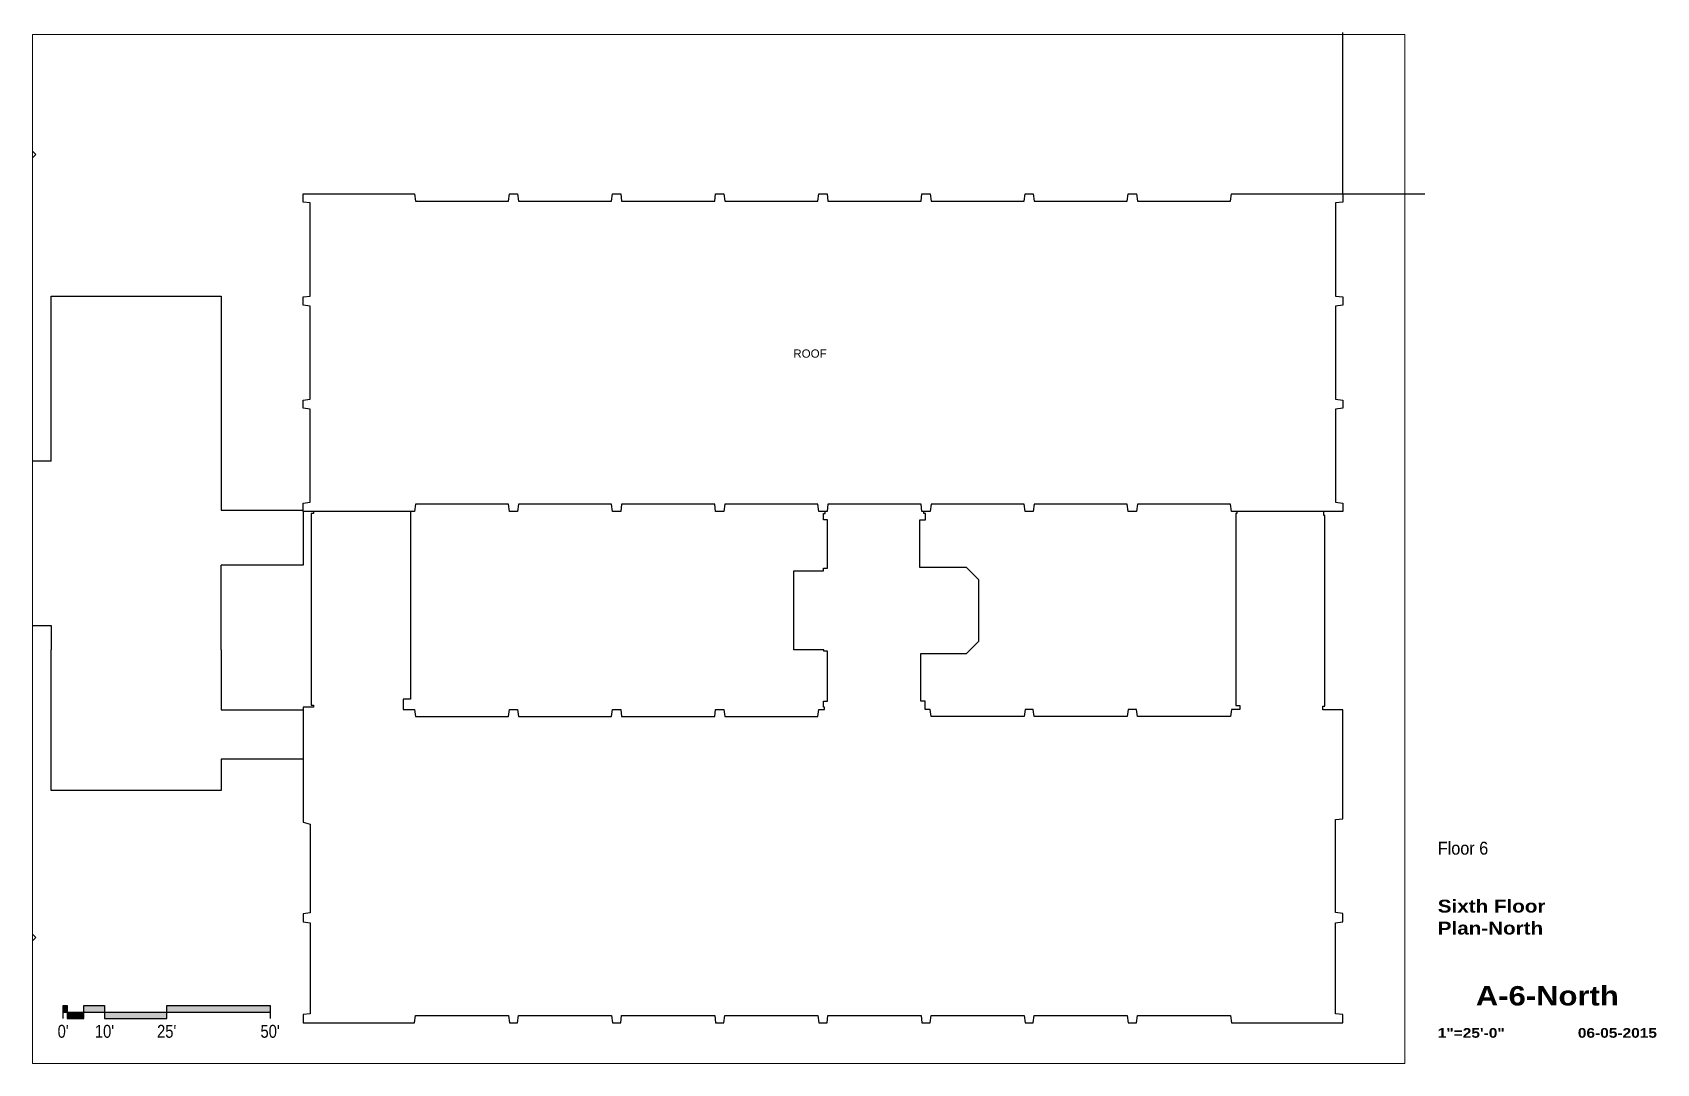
# Paper-space layout '11x17n new' of a CAD drawing. Header units: inches. Extents: x 0.8 to 16.5, y 0.5 to 10.5.
# The model-space entities are those that its viewports show. They can reach past a viewport. Long polylines and large blocks are cut down to what shows.
import ezdxf
from ezdxf.enums import TextEntityAlignment as Align

# ---------------------------------------------------------------- set-up
doc = ezdxf.new("R2010")
doc.units = ezdxf.units.IN
doc.header["$LTSCALE"] = 96
doc.header["$MEASUREMENT"] = 0
doc.layers.get('0').update_dxf_attribs({"linetype": 'CONTINUOUS'})
doc.layers.get('DEFPOINTS').update_dxf_attribs({"color": 31, "linetype": 'CONTINUOUS'})
for name, color, linetype in [('A-ANNO-TEXT', 4, 'CONTINUOUS'), ('A-COLS', 5, 'CONTINUOUS'), ('A-GLAZ', 2, 'CONTINUOUS'), ('A-GLAZ-SILL', 1, 'CONTINUOUS'), ('A-ROOF-LEVL-FINE', 1, 'CONTINUOUS'), ('A-ROOF-LEVL-THICK', 5, 'CONTINUOUS'), ('A-WALL-FULL', 6, 'CONTINUOUS'), ('T-TTLBLK-5', 5, 'CONTINUOUS')]:
    doc.layers.add(name, color=color, linetype=linetype)
doc.styles.add('ARIAL', font='arial.ttf')
doc.styles.add('Arial90', font='arial.ttf', dxfattribs={"width": 0.9})
doc.styles.add('ArialBlack', font='')
doc.styles.add('ArialN', font='ARIALN.TTF')
doc.styles.get('ArialBlack').set_extended_font_data('Arial Black')

# ---------------------------------------------------------------- blocks, each defined once
blk = doc.blocks.new('relative_scale_25')
for points in [[(1.047, 0.937), (1.047, 1.062), (1.087, 1.062), (1.087, 0.937), (1.248, 0.937), (1.248, 1.062), (1.448, 1.062), (1.448, 0.937), (2.051, 0.937), (2.051, 1.062), (3.054, 1.062), (3.054, 0.937)], [(1.047, 0.999), (3.054, 0.999)]]:
    blk.add_lwpolyline(points)
for points in [[(1.047, 0.999), (1.047, 1.062), (1.087, 0.999), (1.087, 1.062)], [(1.087, 0.937), (1.087, 0.999), (1.248, 0.937), (1.248, 0.999)], [(1.248, 0.999), (1.248, 1.062), (1.448, 0.999), (1.448, 1.062)], [(1.448, 0.937), (1.448, 0.999), (2.051, 0.937), (2.051, 0.999)], [(2.051, 0.999), (2.051, 1.062), (3.054, 0.999), (3.054, 1.062)]]:
    blk.add_solid(points)
at = {"style": 'ArialN'}
for s, p in [("0'", (1.047, 0.75)), ("10'", (1.448, 0.75)), ("25'", (2.051, 0.75)), ("50'", (3.054, 0.75))]:
    blk.add_text(s, height=0.125, dxfattribs=at).set_placement(p, align=Align.CENTER)
blk = doc.blocks.new('sheettext_11x17_base')
at = {"style": 'Arial90', "width": 0.9}
blk.add_attdef('FLOOR', text='', height=0.125, dxfattribs=at).set_placement((0, 2.151), align=Align.TOP_LEFT)
at = {"color": 8, "style": 'ArialBlack'}
for tag, p, height in [('TITLE_1', (0, 1.464), 0.125), ('TITLE_2', (0, 1.251), 0.125), ('SCALE', (0, 0.25), 0.0938)]:
    blk.add_attdef(tag, p, '', height=height, dxfattribs=at)
blk.add_attdef('DWG#', text='', height=0.188, dxfattribs=at).set_placement((1.062, 0.751), align=Align.TOP_CENTER)
blk.add_attdef('DATE', text='', height=0.0938, dxfattribs=at).set_placement((2.125, 0.25), align=Align.RIGHT)

msp = doc.modelspace()

# ---------------------------------------------------------------- linework, layer by layer
at = {"layer": 'A-COLS'}
for points in [[(-542.8, 2688.2), (-525.8, 2705.1), (-508.8, 2688.2), (-525.8, 2671.2)], [(-542.8, 410), (-525.8, 393), (-508.8, 410), (-525.8, 427)]]:
    msp.add_lwpolyline(points, close=True, dxfattribs=at)
at = {"layer": 'A-GLAZ'}
for p, q in [((-538.5, 2666.9), (-585.2, 2620.3)), ((-585.2, 477.9), (-538.5, 431.2))]:
    msp.add_line(p, q, dxfattribs=at)
at = {"layer": 'A-GLAZ-SILL'}
for p, q in [((-534.3, 2662.7), (-580.9, 2616)), ((-580.9, 482.1), (-534.3, 435.4))]:
    msp.add_line(p, q, dxfattribs=at)
at = {"layer": 'A-ROOF-LEVL-FINE'}
for p, q in [((-464.5, 1795.5), (-464.5, 2275.5)), ((-464.5, 2275.5), (30.5, 2275.5)), ((30.5, 2275.5), (30.5, 1653.6)), ((30.5, 1653.6), (268.5, 1653.6)), ((268.5, 1649.5), (268.5, 1493.5)), ((30.5, 1247), (30.5, 1493.5)), ((268.5, 1493.5), (30.5, 1493.5)), ((-464.5, 1317.5), (-464.5, 1247))]:
    msp.add_line(p, q, dxfattribs=at)
for points in [[(-464.5, 1795.5), (-464.5, 1795.5), (-981.1, 1795.5), (-981.1, 1619.4), (-1458.8, 1619.4)], [(298.5, 1649.5), (298.5, 1643.5), (292.5, 1643.5), (292.5, 1085.5), (298.5, 1085.5), (298.5, 1079.5), (268.5, 1079.5), (268.5, 1052.5), (268.5, 902.5), (268.5, 745.1), (289.3, 739.5), (289.3, 481.5), (268.3, 478.9), (268.3, 454.9), (289.3, 452.3), (289.3, 188.1), (268.5, 185.5), (268.5, 161.5), (592.5, 161.5), (595.1, 182.5), (865.9, 182.5), (868.5, 161.5), (892.5, 161.5), (895.1, 182.5), (1165.9, 182.5), (1168.5, 161.5), (1192.5, 161.5), (1195.1, 182.5), (1465.9, 182.5), (1468.5, 161.5), (1492.5, 161.5), (1495.1, 182.5), (1765.9, 182.5), (1768.5, 161.5), (1792.5, 161.5), (1795.1, 182.5), (2065.9, 182.5), (2068.5, 161.5), (2092.5, 161.5), (2095.1, 182.5), (2365.9, 182.5), (2368.5, 161.5), (2392.5, 161.5), (2395.1, 182.5), (2665.9, 182.5), (2668.5, 161.5), (2692.5, 161.5), (2695.1, 182.5), (2965.9, 182.5), (2968.5, 161.5), (3292.5, 161.5), (3292.5, 185.5), (3271.5, 188.1), (3271.5, 452.9), (3292.5, 455.5), (3292.5, 479.5), (3271.5, 482.1), (3271.5, 752.9), (3292.5, 755.5), (3292.5, 779.5), (3292.5, 1049.5), (3292.5, 1072.5), (3234.5, 1072.5), (3234.5, 1082.5), (3240.5, 1082.5), (3240.5, 1088.5), (3240.5, 1361.5), (3240.5, 1626.5), (3240.5, 1637.5), (3237.1, 1637.5), (3237.1, 1649.5)], [(580.5, 1649.5), (580.5, 1103.5), (559.5, 1103.5), (559.5, 1073.5), (592.5, 1073.5), (595.1, 1052.5), (865.9, 1052.5), (868.5, 1073.5), (892.5, 1073.5), (895.1, 1052.5), (1165.9, 1052.5), (1168.5, 1073.5), (1192.5, 1073.5), (1195.1, 1052.5), (1465.9, 1052.5), (1468.5, 1073.5), (1492.5, 1073.5), (1495.1, 1052.5), (1765.9, 1052.5), (1768.5, 1073.5), (1785.5, 1073.5), (1785.5, 1079.5), (1782.5, 1079.5), (1782.5, 1097.5), (1794.3, 1097.5), (1794.2, 1242.5), (1782.8, 1242.5), (1782.8, 1246.4), (1695.8, 1246.4), (1695.8, 1476.4), (1782.5, 1476.4), (1782.5, 1484.3), (1794.2, 1484.3), (1794.3, 1625.5), (1782.5, 1625.5), (1782.5, 1643), (1787.4, 1643), (1787.4, 1649.5)], [(2984.3, 1649.5), (2984.3, 1643.6), (2981.5, 1643.6), (2981.5, 1084.5), (2993.5, 1084.5), (2993.5, 1073.5), (2968.5, 1073.5), (2965.9, 1052.5), (2695.1, 1052.5), (2692.5, 1073.5), (2668.5, 1073.5), (2665.9, 1052.5), (2395.1, 1052.5), (2392.5, 1073.5), (2368.5, 1073.5), (2365.9, 1052.5), (2095.1, 1052.5), (2092.5, 1073.5), (2078.3, 1073.5), (2078.3, 1097.5), (2065.5, 1097.5), (2065.5, 1236.5), (2198.5, 1236.5), (2234.2, 1272.2), (2234.2, 1402.2), (2234.2, 1450.8), (2198.5, 1486.5), (2062.5, 1486.5), (2062.5, 1625.5), (2078.5, 1625.5), (2078.5, 1643), (2073.6, 1643), (2073.6, 1649.5)], [(-1473.6, 1493.5), (-981.1, 1493.5), (-981.1, 1317.5), (-464.5, 1317.5)], [(268.5, 928.5), (30.5, 928.5), (30.5, 837.5), (-464.5, 837.5), (-464.5, 1247)], [(30.5, 1247), (30.5, 1072.5), (268.5, 1072.5)]]:
    msp.add_lwpolyline(points, dxfattribs=at)
at = {"layer": 'A-ROOF-LEVL-THICK'}
msp.add_lwpolyline([(895.1, 1670.5), (892.5, 1649.5), (868.5, 1649.5), (865.9, 1670.5), (595.1, 1670.5), (592.5, 1649.5), (268.5, 1649.5), (268.5, 1673.5), (289.5, 1676.1), (289.5, 1946.9), (268.5, 1949.5), (268.5, 1973.5), (289.5, 1976.1), (289.5, 2246.9), (268.5, 2249.5), (268.5, 2273.5), (289.5, 2276.1), (289.5, 2546.9), (268.5, 2549.5), (268.5, 2573.5), (592.5, 2573.5), (595.1, 2552.5), (865.9, 2552.5), (868.5, 2573.5), (892.5, 2573.5), (895.1, 2552.5), (1165.9, 2552.5), (1168.5, 2573.5), (1192.5, 2573.5), (1195.1, 2552.5), (1465.9, 2552.5), (1468.5, 2573.5), (1492.5, 2573.5), (1495.1, 2552.5), (1765.9, 2552.5), (1768.5, 2573.5), (1792.5, 2573.5), (1795.1, 2552.5), (2065.9, 2552.5), (2068.5, 2573.5), (2092.5, 2573.5), (2095.1, 2552.5), (2365.9, 2552.5), (2368.5, 2573.5), (2392.5, 2573.5), (2395.1, 2552.5), (2665.9, 2552.5), (2668.5, 2573.5), (2692.5, 2573.5), (2695.1, 2552.5), (2965.9, 2552.5), (2968.5, 2573.5), (3292.5, 2573.5), (3292.5, 2549.5), (3271.5, 2546.9), (3271.5, 2276.1), (3292.5, 2273.5), (3292.5, 2249.5), (3271.5, 2246.9), (3271.5, 1976.1), (3292.5, 1973.5), (3292.5, 1949.5), (3271.5, 1946.9), (3271.5, 1676.1), (3292.5, 1673.5), (3292.5, 1649.5), (2968.5, 1649.5), (2965.9, 1670.5), (2695.1, 1670.5), (2692.5, 1649.5), (2668.5, 1649.5), (2665.9, 1670.5), (2395.1, 1670.5), (2392.5, 1649.5), (2368.5, 1649.5), (2365.9, 1670.5), (2095.1, 1670.5), (2092.5, 1649.5), (2068.5, 1649.5), (2065.9, 1670.5), (1795.1, 1670.5), (1792.5, 1649.5), (1768.5, 1649.5), (1765.9, 1670.5), (1495.1, 1670.5), (1492.5, 1649.5), (1468.5, 1649.5), (1465.9, 1670.5), (1195.1, 1670.5), (1192.5, 1649.5), (1168.5, 1649.5), (1165.9, 1670.5)], close=True, dxfattribs=at)
at = {"layer": 'A-WALL-FULL'}
for p, q in [((-534.3, 2696.6), (-585.2, 2747.6)), ((-525.8, 2705.1), (-576.7, 2756)), ((-542.8, 2671.2), (-534.3, 2679.7)), ((-542.8, 2671.2), (-534.3, 2662.7)), ((-534.3, 2662.7), (-508.8, 2688.2)), ((-542.8, 427), (-534.3, 435.4)), ((-542.8, 427), (-534.3, 418.5)), ((-534.3, 435.4), (-508.8, 410)), ((-534.3, 401.5), (-585.2, 350.6)), ((-525.8, 393), (-576.7, 342.1))]:
    msp.add_line(p, q, dxfattribs=at)

# ---------------------------------------------------------------- texts
at = {"layer": 'A-ANNO-TEXT', "style": 'ARIAL'}
msp.add_text('ROOF', height=24, dxfattribs=at).set_placement((1743, 2096.8), align=Align.CENTER)

psp = doc.layouts.new('11x17n new')

# ---------------------------------------------------------------- linework, layer by layer
at = {"layer": 'DEFPOINTS'}
for q in [(13.454, 10.5), (14.25, 8.935)]:
    psp.add_line((13.454, 8.935), q, dxfattribs=at)

# ---------------------------------------------------------------- block references
at = {"layer": 'T-TTLBLK-5'}
psp.add_blockref('sheettext_11x17_base', (14.375, 0.5), dxfattribs=at).add_auto_attribs({'FLOOR': 'Floor 6', 'TITLE_1': 'Sixth Floor', 'TITLE_2': 'Plan-North', 'DWG#': 'A-6-North', 'SCALE': '1"=25\'-0"', 'DATE': '06-05-2015'})
psp.add_blockref('relative_scale_25', (0, 0), dxfattribs=at)

# ---------------------------------------------------------------- viewports
at = {"layer": 'DEFPOINTS'}
psp.add_viewport(center=(7.403, 5.49), size=(13.307, 9.97961), view_center_point=(1477.354, 1540.07), view_height=2993.88154, dxfattribs=at)

doc.saveas('drawing.dxf')
